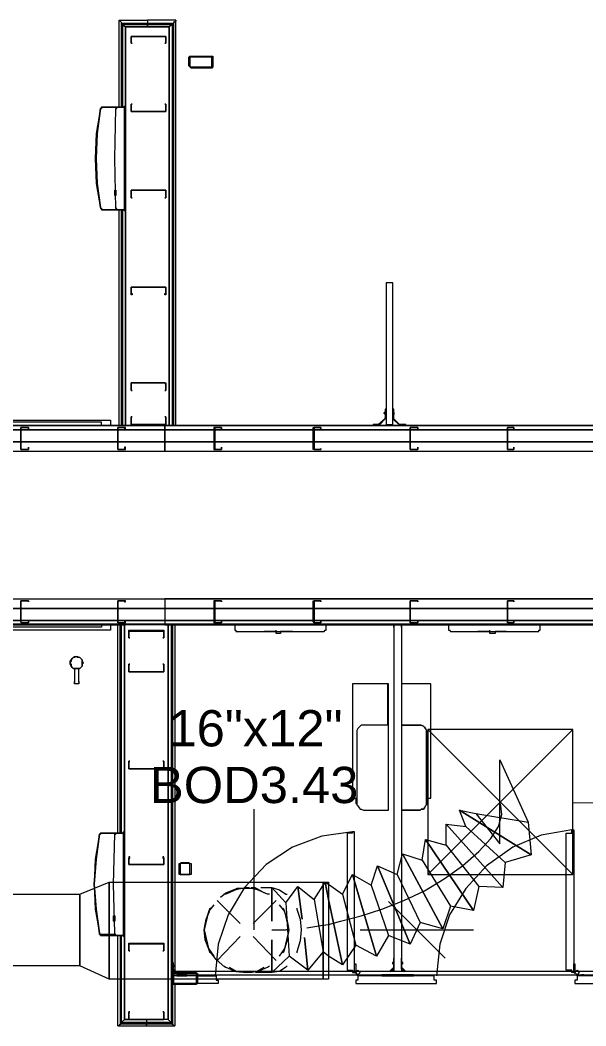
# Model space of a CAD drawing. Header units: metres. Extents: x 29 to 268, y -7 to 151.
# Drawn here: x 67.832 to 70.209, y 28.701 to 32.932 of the extents above; entities that cross this region are included whole.
import ezdxf

# ---------------------------------------------------------------- set-up
doc = ezdxf.new("R2010")
doc.units = ezdxf.units.M
doc.layers.add('HVAC - Ductos', color=5, linetype='Continuous', lineweight=50)
doc.layers.add('PDF2_Geometry', color=7, linetype='Continuous', true_color=0xaaaaaa)
doc.layers.add('PDF2_Solid Fills', color=7, linetype='Continuous', true_color=0xffffff)
doc.layers.add('PDF2_Text', color=7, linetype='Continuous')
doc.styles.add('PDF Helvetica', font='')
doc.styles.get('PDF Helvetica').set_extended_font_data('Helvetica')

msp = doc.modelspace()

# ---------------------------------------------------------------- hatches: boundary and pattern name
at = {"layer": 'PDF2_Solid Fills', "lineweight": 0, "transparency": 33554559}
h = msp.add_hatch(color=256, dxfattribs=at)
h.paths.add_polyline_path([(68.6372, 32.7758), (68.6372, 32.7804), (68.5501, 32.7804)])
h.paths.add_polyline_path([(68.6372, 32.7758), (68.6372, 32.7391), (68.6418, 32.7758)])
h.paths.add_polyline_path([(68.5501, 32.7345), (68.6362, 32.73), (68.6372, 32.73), (68.6372, 32.7345)])
h.paths.add_polyline_path([(68.5455, 32.7758), (68.541, 32.7758), (68.541, 32.7391)])

# ---------------------------------------------------------------- linework, layer by layer
at = {"layer": 'HVAC - Ductos', "lineweight": 0}
for points in [[(69.5447, 29.3383), (70.1543, 29.3383), (70.1543, 29.9479), (69.5447, 29.9479)], [(68.2064, 28.8983), (68.0826, 28.9533), (68.0826, 29.2558), (68.2064, 29.3062)], [(68.2064, 29.3062), (69.1047, 29.3062), (69.1047, 28.8983), (68.2064, 28.8983)], [(69.1276, 29.3062), (69.1276, 28.8983), (69.1047, 28.8983), (69.1047, 29.3062)], [(66.7672, 29.2558), (68.0826, 29.2558), (68.0826, 28.9533), (66.7672, 28.9533)]]:
    msp.add_lwpolyline(points, close=True, dxfattribs=at)
for points in [[(69.5447, 29.9479), (70.1543, 29.3383)], [(70.1543, 29.9479), (69.5447, 29.3383)], [(69.7464, 29.595), (69.8472, 29.4666), (69.8472, 29.8196), (69.9664, 29.5583), (69.9801, 29.4208), (69.6776, 29.6087), (69.7464, 29.595), (69.9664, 29.5583)], [(68.816, 29.1046), (68.816, 29.6133)], [(69.036, 29.1137), (69.0955, 29.1229), (69.1276, 29.1274), (69.178, 29.1412), (69.2651, 29.1641), (69.3522, 29.1916), (69.4438, 29.2283), (69.531, 29.2696), (69.6134, 29.32), (69.6914, 29.375), (69.7601, 29.4345), (69.8106, 29.4896), (69.8426, 29.54), (69.8564, 29.5904), (69.8518, 29.627), (69.8472, 29.6408)], [(70.1543, 29.6408), (70.5118, 29.6362)], [(69.7051, 29.54), (69.6776, 29.6087), (69.9801, 29.4208), (69.8701, 29.3887), (69.861, 29.2833), (69.6226, 29.5491), (69.7051, 29.54), (69.8701, 29.3887)], [(69.6226, 29.462), (69.6226, 29.5491), (69.861, 29.2833), (69.7601, 29.2879), (69.7372, 29.187), (69.5356, 29.485), (69.6226, 29.462), (69.7601, 29.2879)], [(69.5218, 29.3979), (69.5356, 29.485), (69.7372, 29.187), (69.641, 29.2054), (69.6088, 29.1092), (69.4392, 29.4254), (69.5218, 29.3979), (69.641, 29.2054)], [(69.4164, 29.3383), (69.4392, 29.4254), (69.6088, 29.1092), (69.5126, 29.1366), (69.4714, 29.045), (69.3338, 29.375), (69.4164, 29.3383), (69.5126, 29.1366)], [(69.3064, 29.2924), (69.3338, 29.375), (69.4714, 29.045), (69.3797, 29.0816), (69.3293, 28.9946), (69.2284, 29.3383), (69.3064, 29.2924), (69.3797, 29.0816)], [(69.1872, 29.2558), (69.2284, 29.3383), (69.3293, 28.9946), (69.2422, 29.0404), (69.1872, 28.9579), (69.1276, 29.2329), (69.1872, 28.9579), (69.1276, 28.9946)], [(68.6738, 29.242), (68.6968, 29.2604), (68.7426, 29.2787), (68.7518, 29.2787)], [(68.8801, 29.2558), (68.871, 29.2558), (68.8297, 29.2741), (68.7838, 29.2833), (68.738, 29.2741), (68.6968, 29.2558), (68.6876, 29.2558)], [(68.7701, 29.2787), (68.7838, 29.2833)], [(68.7884, 29.2833), (68.793, 29.2833)], [(68.8022, 29.2833), (68.8068, 29.2833), (68.8205, 29.2833)], [(68.8434, 29.2833), (68.8801, 29.2833), (68.8892, 29.2833), (68.8892, 29.1412), (68.8892, 29.2833), (68.9488, 29.2192), (68.9626, 28.9946)], [(68.8892, 29.2833), (68.9214, 29.2741), (68.9488, 29.2558), (68.9534, 29.2558)], [(68.9488, 29.2192), (68.9993, 29.2879), (69.0176, 29.1504), (68.9993, 29.2879), (69.068, 29.2329), (69.1047, 29.0129)], [(69.068, 29.2329), (69.1138, 29.3062), (69.1276, 29.2329), (69.1138, 29.3062), (69.1276, 29.297)], [(69.1276, 29.297), (69.1872, 29.2558), (69.2422, 29.0404)], [(68.6326, 29.1962), (68.628, 29.1916), (68.6142, 29.1504), (68.6051, 29.1046), (68.6142, 29.0587), (68.628, 29.0129), (68.6326, 29.0083)], [(68.9351, 29.0083), (68.9397, 29.0129), (68.9534, 29.0587), (68.9626, 29.1046), (68.9534, 29.1504), (68.9397, 29.1916), (68.9351, 29.1962)], [(68.9947, 29.1962), (68.9947, 29.1916), (69.0084, 29.1504), (69.013, 29.1046), (69.0084, 29.0587), (68.9947, 29.0129), (68.9947, 29.0083)], [(69.3797, 29.2237), (69.4988, 29.1046), (69.618, 28.9854)], [(68.6922, 28.9487), (68.6555, 28.9808), (68.628, 29.0174), (68.6097, 29.0633), (68.6051, 29.1046), (68.6142, 29.1504), (68.628, 29.1824)], [(68.8892, 29.1046), (68.9488, 29.1046), (68.9626, 29.1092)], [(69.1276, 28.9946), (69.1047, 29.0129), (69.0405, 28.935), (69.0268, 29.0724), (69.0405, 28.935), (68.9626, 28.9946), (68.8892, 28.9258), (68.8892, 29.0633), (68.8892, 28.9258), (68.8434, 28.9258), (68.8205, 28.9258)], [(69.2605, 29.1046), (69.4988, 29.1046), (69.7372, 29.1046)], [(68.6876, 28.9533), (68.6968, 28.9487), (68.738, 28.9304), (68.7838, 28.9258), (68.738, 28.9304)], [(68.7884, 28.9258), (68.7838, 28.9258), (68.8297, 28.9304), (68.871, 28.9487), (68.8801, 28.9533)], [(68.9534, 28.9533), (68.9488, 28.9487), (68.9214, 28.9304), (68.8892, 28.9258)], [(68.8068, 28.9258), (68.793, 28.9258)]]:
    msp.add_lwpolyline(points, dxfattribs=at)
at = {"layer": 'PDF2_Geometry', "lineweight": 0}
for points in [[(68.2476, 32.9317), (68.3668, 32.9317), (68.3668, 32.9271), (68.3668, 32.9225), (68.3668, 32.9179), (68.3668, 32.9133), (68.2614, 32.9133), (68.3668, 32.9133), (68.3668, 32.9041), (68.2751, 32.9041)], [(68.2476, 32.565), (68.2476, 32.9317), (68.2522, 32.9271), (68.2568, 32.9225), (68.2568, 32.9179), (68.2568, 32.565)], [(68.3668, 32.9179), (68.2568, 32.9179)], [(68.486, 31.2266), (68.486, 32.9317), (68.3668, 32.9317), (68.3668, 32.9271), (68.3668, 32.9225), (68.3668, 32.9179), (68.3668, 32.9133), (68.2614, 32.9133)], [(68.4722, 32.9133), (68.3668, 32.9133), (68.4722, 32.9133), (68.2614, 32.9133), (68.2614, 32.565), (68.2614, 32.9133), (68.2751, 32.9041), (68.2751, 32.565), (68.2751, 32.1342), (68.2751, 31.2266), (68.2751, 32.9041), (68.4584, 32.9041), (68.3668, 32.9041), (68.3668, 32.9133), (68.4722, 32.9133), (68.4722, 32.9041), (68.4722, 31.2266), (68.4722, 32.9179), (68.4722, 31.2266)], [(68.3668, 32.9179), (68.2614, 32.9179)], [(68.3668, 32.9179), (68.2614, 32.9179)], [(68.3668, 32.9179), (68.4768, 32.9179)], [(68.3668, 32.9179), (68.4768, 32.9179)], [(68.3668, 32.9179), (68.4768, 32.9179)], [(73.9402, 31.1166), (68.4401, 31.1166), (68.4401, 31.1579), (68.6464, 31.1579), (69.0634, 31.1579), (68.6464, 31.1579), (68.4401, 31.1579), (68.4401, 31.2083), (68.6464, 31.2083), (68.4401, 31.2083), (68.4401, 31.2266), (72.226, 31.2266), (68.4584, 31.2266), (68.4722, 31.2266), (68.4722, 32.9133), (68.4584, 32.9041), (68.4584, 31.2266), (68.4584, 32.9041)], [(68.486, 32.9317), (68.486, 32.9271), (68.4814, 32.9271), (68.4814, 32.9225), (68.4768, 32.9225), (68.4768, 32.9179), (68.4768, 31.2266), (68.4768, 32.9179), (68.4768, 31.2266)], [(68.298, 32.8629), (68.298, 32.8629)], [(68.298, 32.8629), (68.298, 32.8629)], [(68.3026, 32.8354), (68.3026, 32.8354)], [(68.4401, 32.8354), (68.4401, 32.8354)], [(68.6372, 32.7758), (68.6372, 32.7758)], [(68.3026, 32.5787), (68.3026, 32.5787)], [(68.4401, 32.5787), (68.4401, 32.5787)], [(68.2751, 32.5696), (68.2705, 32.5696)], [(68.298, 32.5467), (68.298, 32.5467)], [(68.298, 32.5467), (68.298, 32.5467)], [(73.9539, 31.1166), (68.4401, 31.1166), (65.438, 31.1166), (65.438, 31.1258), (65.438, 31.2175), (65.438, 31.2266), (65.4563, 31.2266), (65.4563, 32.3817), (65.438, 32.3817), (65.438, 31.2266)], [(68.2338, 32.2167), (68.2292, 32.2167)], [(68.2292, 32.1937), (68.2338, 32.1937)], [(68.3026, 32.1845), (68.3026, 32.1845)], [(68.4401, 32.1845), (68.4401, 32.1845)], [(68.2614, 31.2266), (68.2614, 32.1342), (68.2614, 31.2266), (68.2614, 32.1342), (68.2614, 31.2266), (68.2614, 32.1342), (68.2614, 31.2266), (68.2751, 31.2266), (65.5663, 31.2266)], [(68.2522, 31.2266), (68.2476, 31.2266), (68.2476, 32.1342)], [(68.2568, 32.1342), (68.2568, 31.2266)], [(68.2705, 32.1342), (68.2705, 32.1296), (68.2705, 32.1342)], [(68.2705, 32.1296), (68.2751, 32.1296)], [(68.298, 31.8087), (68.298, 31.8087)], [(68.298, 31.8087), (68.298, 31.8087)], [(68.3026, 31.3733), (68.3026, 31.3733)], [(68.4401, 31.3733), (68.4401, 31.3733)], [(68.3026, 31.2633), (68.3026, 31.2633)], [(68.4401, 31.2633), (68.4401, 31.2633)], [(69.3705, 31.2954), (69.366, 31.2954), (69.366, 31.2587), (69.366, 31.2541), (69.3384, 31.2312), (69.3155, 31.2312), (69.3155, 31.2266)], [(69.3614, 31.2816), (69.3614, 31.2771), (69.3614, 31.2816)], [(69.3614, 31.2816), (69.3614, 31.2771), (69.3614, 31.2816)], [(69.453, 31.2266), (69.453, 31.2312), (69.4301, 31.2312), (69.4256, 31.2312), (69.4026, 31.2541), (69.4026, 31.2587), (69.4026, 31.2954), (69.398, 31.2954)], [(69.4026, 31.2816), (69.4026, 31.2816)], [(69.4026, 31.2771), (69.4026, 31.2816), (69.4026, 31.2771)], [(69.4026, 31.2816), (69.4026, 31.2816)], [(69.4026, 31.2771), (69.4026, 31.2816), (69.4026, 31.2771)], [(65.548, 31.2266), (68.4401, 31.2266), (68.4401, 31.2083), (68.4401, 31.1579), (68.243, 31.1579), (67.8351, 31.1579), (67.4318, 31.1579)], [(65.5663, 31.2266), (68.1743, 31.2266), (68.1743, 31.2404), (65.5663, 31.2404)], [(67.3722, 31.2495), (68.1605, 31.2495)], [(68.298, 31.2312), (68.298, 31.2312)], [(68.298, 31.2312), (68.298, 31.2312)], [(68.4401, 31.2266), (68.4401, 31.2266)], [(68.486, 31.2266), (68.486, 31.2266)], [(69.453, 31.2266), (69.3155, 31.2266), (69.453, 31.2266)], [(69.3155, 31.2266), (69.3155, 31.2266)], [(69.3384, 31.2312), (69.3338, 31.2312), (69.3384, 31.2312)], [(69.3384, 31.2312), (69.3338, 31.2312), (69.3384, 31.2312)], [(69.398, 31.2587), (69.398, 31.2541), (69.4256, 31.2312), (69.4256, 31.2266), (69.4301, 31.2266), (69.3384, 31.2266), (69.343, 31.2312), (69.366, 31.2541), (69.366, 31.2587), (69.3705, 31.2587)], [(69.4347, 31.2312), (69.4301, 31.2312), (69.4347, 31.2312)], [(69.4347, 31.2312), (69.4301, 31.2312), (69.4347, 31.2312)], [(69.453, 31.2266), (69.453, 31.2266)], [(69.068, 31.2175), (69.068, 31.2175)], [(69.0955, 31.2083), (69.0955, 31.2083)], [(67.4318, 31.1579), (67.8351, 31.1579), (68.243, 31.1579), (68.4401, 31.1579), (68.4401, 31.1166), (65.438, 31.1166)], [(69.068, 31.1258), (69.068, 31.1258)], [(69.0955, 31.1304), (69.0955, 31.1304)], [(65.438, 30.4979), (68.4401, 30.4979), (68.4401, 30.4566), (68.243, 30.4566), (67.8351, 30.4566), (67.4318, 30.4566)], [(65.438, 30.4979), (68.4401, 30.4979), (73.9402, 30.4979)], [(73.9539, 30.4979), (68.4401, 30.4979), (68.4401, 30.4566), (68.6464, 30.4566), (68.4401, 30.4566), (68.4401, 30.4062), (68.6464, 30.4062), (68.4401, 30.4062), (68.4401, 30.3925), (73.9402, 30.3925)], [(69.068, 30.4888), (69.068, 30.4888)], [(69.068, 30.4888), (69.068, 30.4888)], [(69.0955, 30.4842), (69.0955, 30.4842)], [(69.0955, 30.4842), (69.0955, 30.4842)], [(67.4318, 30.4566), (67.8351, 30.4566), (68.243, 30.4566), (68.4401, 30.4566), (68.4401, 30.4062), (68.243, 30.4062), (67.8351, 30.4062), (67.4318, 30.4062)], [(65.4654, 28.7379), (65.5572, 28.7379), (65.5572, 28.7562), (65.438, 28.7562), (65.5388, 28.7562), (65.5388, 28.8479), (65.4472, 28.8479), (65.4472, 30.397), (65.4472, 30.4062), (65.5388, 30.4062), (65.5388, 30.3925), (68.4401, 30.3925), (73.9402, 30.3925)], [(65.5572, 30.3879), (68.2705, 30.3879), (68.2568, 30.3879), (68.2568, 29.5124), (68.2568, 30.3879), (68.2568, 29.5124), (68.2568, 30.3879), (68.2568, 29.5124), (68.2568, 30.3879)], [(67.4318, 30.4062), (67.8351, 30.4062), (68.243, 30.4062), (68.4401, 30.4062), (68.4401, 30.3925), (68.4401, 30.3879), (68.4538, 30.3879), (68.4538, 28.7287), (68.2705, 28.7287)], [(68.243, 28.7012), (68.3622, 28.7012), (68.3622, 28.7058), (68.3622, 28.7104), (68.3622, 28.715), (68.2568, 28.715), (68.2568, 29.0816), (68.2568, 28.715), (68.2568, 29.0816), (68.2568, 28.715), (68.2705, 28.7287), (68.2705, 29.0816), (68.2705, 29.5124), (68.2705, 30.3879), (68.2705, 28.7287), (68.3622, 28.7287), (68.3622, 28.715), (68.4676, 28.715), (68.3622, 28.715), (68.3622, 28.7104), (68.3622, 28.7058), (68.3622, 28.7012), (68.4814, 28.7012)], [(68.243, 29.5124), (68.243, 30.3879), (68.2476, 30.3879)], [(68.2522, 29.5124), (68.2522, 30.3879)], [(68.4676, 28.7287), (68.4676, 30.3879)], [(68.4768, 30.3879), (68.4814, 30.3879), (68.4814, 28.9304), (68.4768, 28.9396), (68.4768, 28.967), (68.4722, 28.967)], [(68.4722, 28.825), (68.4722, 30.3879), (68.4722, 28.7104), (68.4722, 28.8845), (68.4722, 28.9212), (68.4768, 28.9212), (68.4768, 28.9258), (68.4814, 28.9258), (68.5684, 28.9258), (68.573, 28.9258), (68.573, 28.9212), (68.5776, 28.9212), (68.5776, 28.8845), (68.573, 28.8799), (68.573, 28.8754), (68.5684, 28.8754), (68.4814, 28.8754), (68.4768, 28.8754), (68.4768, 28.8799), (68.4722, 28.8845), (68.4722, 28.9212), (68.4722, 28.967), (68.4722, 28.8845), (68.4722, 28.8799)], [(68.5318, 28.8799), (68.4722, 28.8799), (68.4722, 28.8845), (68.4722, 28.967), (68.4722, 30.3879)], [(68.7334, 30.3879), (68.7334, 30.3741), (68.7334, 30.3696), (68.7334, 30.365), (68.738, 30.365), (68.738, 30.3604), (68.7426, 30.3604), (69.1092, 30.3604), (69.1138, 30.365), (69.1184, 30.365), (69.1184, 30.3696), (69.1184, 30.3741), (69.1184, 30.3879)], [(69.0955, 30.4062), (69.0955, 30.4062)], [(69.0955, 30.4062), (69.0955, 30.4062)], [(69.4026, 30.3879), (69.4026, 30.3787), (69.4026, 30.3879)], [(69.4026, 30.3787), (69.4026, 30.3879), (69.4026, 28.9304)], [(69.4347, 30.3879), (69.4347, 30.3787), (69.4347, 30.3879)], [(69.4347, 30.3787), (69.4347, 30.3879), (69.4347, 28.9304)], [(69.6318, 30.3879), (69.6318, 30.3741), (69.6318, 30.3696), (69.6318, 30.365), (69.6364, 30.365), (69.641, 30.3604), (70.0076, 30.3604), (70.0122, 30.3604), (70.0122, 30.365), (70.0168, 30.365), (70.0168, 30.3696), (70.0168, 30.3741), (70.0168, 30.3879)], [(68.1605, 30.365), (67.3722, 30.365)], [(68.2888, 30.3604), (68.2888, 30.3604)], [(68.2934, 30.3329), (68.2934, 30.3329)], [(68.431, 30.3329), (68.431, 30.3329)], [(68.4355, 30.3604), (68.4355, 30.3604)], [(68.7426, 30.3604), (68.8572, 30.3604)], [(68.9076, 30.3604), (68.8572, 30.3604), (68.9076, 30.3604)], [(68.8572, 30.3604), (68.8572, 30.3604)], [(68.926, 30.3604), (68.926, 30.3512), (68.9076, 30.3512), (68.9076, 30.365)], [(68.9764, 30.3604), (69.1092, 30.3604)], [(69.641, 30.3604), (69.7556, 30.3604)], [(69.806, 30.3604), (69.7556, 30.3604), (69.806, 30.3604)], [(69.7556, 30.3604), (69.7556, 30.3604)], [(69.8288, 30.3604), (69.8288, 30.3512), (69.806, 30.3512), (69.806, 30.365)], [(69.8747, 30.3604), (70.0076, 30.3604)], [(68.078, 30.1495), (68.078, 30.145), (68.078, 30.2046), (68.0734, 30.2046), (68.0688, 30.2046), (68.0642, 30.2046), (68.0596, 30.2046), (68.0551, 30.2046), (68.0505, 30.2092), (68.0459, 30.2138), (68.0414, 30.2229), (68.0414, 30.2275), (68.0414, 30.2366), (68.0459, 30.2412), (68.0505, 30.2458), (68.0551, 30.2504), (68.0596, 30.2549), (68.0688, 30.2549), (68.0734, 30.2549), (68.0826, 30.2504), (68.0872, 30.2458), (68.0918, 30.2412), (68.0918, 30.2366), (68.0964, 30.2275), (68.0918, 30.2229), (68.0918, 30.2138), (68.0872, 30.2092), (68.0826, 30.2046), (68.078, 30.2046)], [(68.0734, 30.2046), (68.0688, 30.2046), (68.0642, 30.2046), (68.0596, 30.2046), (68.0596, 30.145), (68.0596, 30.1495)], [(68.078, 30.145), (68.078, 30.1404), (68.0734, 30.1404), (68.0688, 30.1404), (68.0642, 30.1404), (68.0596, 30.1404), (68.0596, 30.145)], [(69.3797, 29.9662), (69.3797, 30.1404), (69.3751, 30.1404), (69.366, 30.1404), (69.3522, 30.1404), (69.3338, 30.1404), (69.311, 30.1404), (69.288, 30.1404), (69.2376, 30.1404), (69.233, 30.1404), (69.2284, 30.1404), (69.2284, 29.6592), (69.233, 29.6592), (69.2376, 29.6592), (69.2468, 29.6592)], [(69.3751, 30.1404), (69.3751, 29.9662)], [(69.5401, 29.6592), (69.5447, 29.6592), (69.5493, 29.6592), (69.5538, 29.6592), (69.5584, 29.6592), (69.5584, 30.1404), (69.5538, 30.1404), (69.5493, 30.1404), (69.5447, 30.1404), (69.4988, 30.1404), (69.476, 30.1404), (69.453, 30.1404), (69.4347, 30.1404)], [(69.4347, 29.6087), (69.5126, 29.6087), (69.5172, 29.6133), (69.5264, 29.6133), (69.531, 29.6179), (69.5356, 29.627), (69.5401, 29.6316), (69.5401, 29.6408), (69.5401, 29.9342), (69.5401, 29.9433), (69.5356, 29.9525), (69.531, 29.957), (69.5264, 29.9616), (69.5172, 29.9662), (69.5126, 29.9662), (69.4347, 29.9662)], [(69.2422, 29.6592), (69.2422, 29.6362), (69.2468, 29.6362)], [(69.5401, 29.6362), (69.5447, 29.6362), (69.5447, 29.6592)], [(68.2705, 29.517), (68.266, 29.517)], [(69.2284, 29.517), (69.2284, 29.5124), (69.2055, 29.5124), (69.2055, 28.935), (69.2284, 28.935), (69.2284, 28.9258), (69.2376, 28.9258), (69.2376, 29.517), (69.2284, 29.517), (69.1001, 29.4987), (68.9764, 29.4529), (68.8664, 29.3796), (68.7747, 29.2833), (68.706, 29.1687), (68.6647, 29.045), (68.651, 28.912)], [(70.1497, 29.5262), (70.1588, 29.5262), (70.1588, 28.9258), (70.1497, 28.9258), (70.1497, 28.935), (70.1268, 28.935), (70.1268, 29.5124), (70.1497, 29.5124), (70.1497, 29.5262), (70.0214, 29.5033), (69.9022, 29.4529), (69.7922, 29.375), (69.7051, 29.2787), (69.6364, 29.1687), (69.5951, 29.045), (69.5814, 28.912)], [(68.2292, 29.1641), (68.2246, 29.1641)], [(68.2246, 29.1412), (68.2292, 29.1412)], [(68.2522, 29.0816), (68.2522, 28.7104), (68.2522, 28.7058), (68.2476, 28.7058), (68.2476, 28.7012), (68.243, 28.7012), (68.243, 29.0816)], [(68.266, 29.0816), (68.266, 29.077), (68.266, 29.0816)], [(68.266, 29.077), (68.2705, 29.077)], [(68.2888, 29.045), (68.2888, 29.045)], [(68.4355, 29.045), (68.4355, 29.045)], [(68.2934, 29.0174), (68.2934, 29.0174)], [(68.431, 29.0174), (68.431, 29.0174)], [(69.398, 28.9442), (69.4026, 28.9442), (69.4026, 28.9808), (69.4026, 28.9442), (69.4026, 28.9396), (69.3888, 28.9304), (69.4026, 28.9396), (69.4026, 28.9442), (69.4026, 28.9854), (69.4026, 28.9442), (69.398, 28.9442), (69.3843, 28.9304)], [(69.453, 28.9304), (69.4392, 28.9442), (69.4347, 28.9442), (69.4347, 28.9854), (69.4347, 28.9442), (69.4347, 28.9396), (69.4484, 28.9304), (69.4347, 28.9396), (69.4347, 28.9442)], [(69.4392, 28.9442), (69.4347, 28.9442), (69.4347, 28.9808)], [(68.4814, 28.9304), (68.4768, 28.9396), (68.4768, 28.967), (68.4722, 28.967), (68.4722, 28.9396), (68.4768, 28.9304), (68.4722, 28.9396)], [(68.4722, 28.9396), (68.4722, 28.9396)], [(68.4768, 28.9487), (68.4768, 28.9533), (68.4768, 28.9487)], [(68.4768, 28.9487), (68.4768, 28.9533), (68.4768, 28.9487)], [(68.4768, 28.9487), (68.4768, 28.9487)], [(68.4768, 28.9487), (68.4768, 28.9487)], [(69.2422, 28.9212), (69.2376, 28.9258), (69.2376, 28.935), (69.2376, 28.9624), (69.2422, 28.9624), (69.2422, 28.935), (69.2422, 28.9304), (69.2422, 28.9258)], [(69.2422, 28.9533), (69.2422, 28.9487), (69.2422, 28.9442)], [(69.2422, 28.9442), (69.2422, 28.9442)], [(69.398, 28.967), (69.398, 28.9624), (69.398, 28.967)], [(69.398, 28.967), (69.398, 28.9624), (69.398, 28.967)], [(69.4392, 28.9624), (69.4392, 28.967), (69.4392, 28.9624)], [(69.4392, 28.9624), (69.4392, 28.967), (69.4392, 28.9624)], [(70.1634, 28.9212), (70.1588, 28.9258), (70.1588, 28.935), (70.1588, 28.9624), (70.1634, 28.9624), (70.1634, 28.935), (70.1634, 28.9304), (70.1634, 28.9258)], [(70.1634, 28.9533), (70.1634, 28.9487), (70.1634, 28.9442)], [(70.1634, 28.9442), (70.1634, 28.9442)], [(68.4814, 28.8799), (68.5684, 28.8799), (68.573, 28.8799), (68.573, 28.8845), (68.573, 28.9212), (68.5684, 28.9212), (68.4814, 28.9212), (68.4768, 28.9212), (68.4768, 28.8845), (68.4768, 28.8799), (68.4814, 28.8799), (68.4814, 28.7012), (68.4768, 28.7012), (68.4768, 28.7058), (68.4722, 28.7058), (68.4722, 28.7104), (68.3622, 28.7104), (68.2522, 28.7104)], [(68.5776, 28.912), (68.6555, 28.912), (68.6555, 28.8937), (68.6647, 28.8937), (68.6647, 28.8799), (68.4722, 28.8799), (68.4722, 28.912), (68.4676, 28.912)], [(72.1802, 28.9166), (72.2764, 28.9166), (72.281, 28.9166), (72.281, 28.9304), (68.4722, 28.9304), (68.4722, 28.9166)], [(68.4768, 28.9166), (68.573, 28.9166)], [(68.573, 28.912), (68.4768, 28.912)], [(68.4814, 28.912), (68.4814, 28.9166)], [(68.5776, 28.9166), (70.3193, 28.9166)], [(69.2605, 28.912), (69.2514, 28.912), (69.2468, 28.9166)], [(69.2514, 28.9166), (69.256, 28.9166), (69.2605, 28.9166), (69.288, 28.9166), (69.288, 28.912)], [(69.2697, 28.9166), (69.2743, 28.9166), (69.2788, 28.9166)], [(69.4622, 28.9166), (69.4851, 28.9166), (69.4851, 28.912), (69.3522, 28.912), (69.3522, 28.9166), (69.3751, 28.9166), (69.3797, 28.9166)], [(69.4622, 28.9166), (69.4622, 28.9166)], [(69.4622, 28.9166), (69.4622, 28.9166)], [(70.3193, 28.912), (70.1726, 28.912), (70.1726, 28.8937), (70.1634, 28.8937), (70.1634, 28.8799), (70.5118, 28.8799), (70.5118, 28.8937), (70.5026, 28.8937), (70.5026, 28.912), (70.4201, 28.912)], [(70.1726, 28.9166), (70.1772, 28.9166), (70.1818, 28.9166), (70.2047, 28.9166), (70.2047, 28.912), (70.1818, 28.912), (70.1726, 28.912), (70.168, 28.9166)], [(70.1726, 28.912), (70.1726, 28.912)], [(70.1726, 28.912), (70.1726, 28.912)], [(70.191, 28.9166), (70.191, 28.9166)], [(70.2001, 28.9166), (70.1956, 28.9166), (70.191, 28.9166)], [(68.4538, 28.7287), (68.3622, 28.7287), (68.3622, 28.715), (68.2568, 28.715), (68.4722, 28.715), (68.4722, 28.7287)], [(68.2888, 28.7287), (68.2888, 28.7287)], [(68.2888, 28.7287), (68.2888, 28.7287)], [(68.2934, 28.7608), (68.2934, 28.7608)], [(68.431, 28.7608), (68.431, 28.7608)], [(68.4355, 28.7287), (68.4355, 28.7287)], [(68.4355, 28.7287), (68.4355, 28.7287)], [(68.3622, 28.715), (68.2568, 28.715)], [(68.3622, 28.715), (68.4676, 28.715)], [(68.3622, 28.715), (68.4676, 28.715)], [(68.3622, 28.715), (68.4676, 28.715)]]:
    msp.add_lwpolyline(points, dxfattribs=at)
for points in [[(68.2614, 32.565), (68.2614, 32.9179)], [(68.2614, 32.565), (68.2614, 32.9179)], [(68.2614, 32.9179), (68.3668, 32.9179)], [(68.4722, 32.9179), (68.3668, 32.9179)], [(68.298, 32.8629), (68.4401, 32.8629), (68.4447, 32.8629), (68.4447, 32.8354), (68.4401, 32.8354), (68.4447, 32.8354), (68.4447, 32.8629), (68.4401, 32.8629), (68.298, 32.8629), (68.298, 32.8354)], [(68.3026, 32.8354), (68.298, 32.8354)], [(68.541, 32.7758), (68.5455, 32.7804), (68.5501, 32.7804), (68.6372, 32.7804), (68.6418, 32.7804), (68.6418, 32.7758), (68.6418, 32.7391), (68.6418, 32.7345), (68.6372, 32.7299), (68.5501, 32.7299), (68.5455, 32.7345), (68.541, 32.7391)], [(68.5501, 32.7345), (68.6372, 32.7345), (68.6372, 32.7391), (68.6372, 32.7758), (68.5501, 32.7758), (68.5455, 32.7758), (68.5455, 32.7391), (68.5455, 32.7345)], [(68.4447, 32.5467), (68.4401, 32.5467), (68.298, 32.5467), (68.298, 32.5787), (68.3026, 32.5787), (68.298, 32.5787), (68.298, 32.5467), (68.4401, 32.5467), (68.4447, 32.5467), (68.4447, 32.5787)], [(68.4401, 32.5787), (68.4447, 32.5787)], [(68.2705, 32.565), (68.1788, 32.565), (68.1743, 32.565), (68.1697, 32.5604), (68.1514, 32.4549), (68.1468, 32.3495), (68.1514, 32.2442), (68.1697, 32.1388), (68.1743, 32.1388), (68.1743, 32.1342), (68.1788, 32.1342), (68.2705, 32.1342), (68.2705, 32.565), (68.2705, 32.5696)], [(68.243, 32.565), (68.1788, 32.565), (68.1743, 32.565), (68.1743, 32.5604), (68.1697, 32.5604), (68.1559, 32.4549), (68.1514, 32.3495), (68.1559, 32.2442), (68.1697, 32.1433), (68.1743, 32.1388), (68.1788, 32.1342), (68.243, 32.1342), (68.1788, 32.1342), (68.1743, 32.1388), (68.1697, 32.1433), (68.1559, 32.2442), (68.1514, 32.3495), (68.1559, 32.4549), (68.1697, 32.5604), (68.1743, 32.5604), (68.1743, 32.565), (68.1788, 32.565)], [(68.243, 32.565), (68.2705, 32.565), (68.2705, 32.1342), (68.243, 32.1342), (68.2384, 32.1342), (68.2384, 32.1388), (68.2338, 32.1388), (68.2292, 32.3495), (68.2338, 32.5604), (68.2384, 32.5604), (68.2384, 32.565)], [(65.5663, 32.4871), (65.5663, 31.2266), (65.5801, 31.2266), (65.5663, 31.2266), (68.4401, 31.2266), (68.2751, 31.2266), (65.5663, 31.2266), (65.5663, 32.3817), (65.5663, 32.4871), (65.5801, 32.5008), (65.4288, 32.5008), (65.5801, 32.5008)], [(68.2292, 32.2167), (68.2292, 32.2121), (68.2292, 32.2075), (68.2292, 32.2029), (68.2292, 32.1983), (68.2292, 32.1937), (68.2292, 32.1983), (68.2292, 32.2029), (68.2292, 32.2075), (68.2292, 32.2121)], [(68.2338, 32.2167), (68.2338, 32.2121), (68.2338, 32.2075), (68.2338, 32.2029), (68.2338, 32.1983), (68.2338, 32.1937), (68.2338, 32.1983), (68.2338, 32.2029), (68.2338, 32.2075), (68.2338, 32.2121)], [(68.298, 32.2121), (68.298, 32.2167), (68.4401, 32.2167), (68.4447, 32.2167), (68.4447, 32.2121), (68.4447, 32.1845), (68.4401, 32.1845), (68.4447, 32.1845), (68.4447, 32.2121), (68.4447, 32.2167), (68.4401, 32.2167), (68.298, 32.2167), (68.298, 32.2121), (68.298, 32.1845)], [(68.3026, 32.1845), (68.298, 32.1845)], [(69.3705, 31.2312), (69.398, 31.2312), (69.398, 31.8271), (69.3705, 31.8271)], [(68.298, 31.8087), (68.4401, 31.8087), (68.4447, 31.8087), (68.4447, 31.7766), (68.4401, 31.7766), (68.4401, 31.7812), (68.4447, 31.7812), (68.4447, 31.8087), (68.4401, 31.8087), (68.298, 31.8087), (68.298, 31.7812), (68.3026, 31.7812), (68.3026, 31.7766), (68.298, 31.7766)], [(68.298, 31.4008), (68.298, 31.4054), (68.4401, 31.4054), (68.4447, 31.4054), (68.4447, 31.4008), (68.4447, 31.3733), (68.4401, 31.3733), (68.4447, 31.3733), (68.4447, 31.4008), (68.4401, 31.4054), (68.298, 31.4054), (68.298, 31.4008), (68.298, 31.3733)], [(68.3026, 31.3733), (68.298, 31.3733)], [(68.4447, 31.2312), (68.4401, 31.2312), (68.298, 31.2312), (68.298, 31.2633), (68.3026, 31.2633), (68.298, 31.2633), (68.298, 31.2312), (68.4401, 31.2312), (68.4447, 31.2312), (68.4447, 31.2633)], [(68.4401, 31.2633), (68.4447, 31.2633)], [(69.3384, 31.2266), (69.343, 31.2312), (69.366, 31.2541), (69.366, 31.2587), (69.3705, 31.2587), (69.3705, 31.2954), (69.366, 31.2954), (69.366, 31.2587), (69.366, 31.2541), (69.3384, 31.2312), (69.3155, 31.2312), (69.3155, 31.2266)], [(69.366, 31.2816), (69.3614, 31.2816)], [(69.3614, 31.2771), (69.366, 31.2725)], [(69.366, 31.2725), (69.366, 31.2771), (69.366, 31.2816), (69.366, 31.2771)], [(69.366, 31.2725), (69.366, 31.2771), (69.366, 31.2816), (69.366, 31.2771)], [(69.4301, 31.2312), (69.4256, 31.2312), (69.4026, 31.2541), (69.4026, 31.2587), (69.4026, 31.2954), (69.398, 31.2954), (69.398, 31.2587), (69.398, 31.2541), (69.4256, 31.2312), (69.4256, 31.2266), (69.4301, 31.2266), (69.453, 31.2266), (69.453, 31.2312)], [(69.4026, 31.2725), (69.4026, 31.2771)], [(68.211, 31.2495), (68.211, 31.2266), (65.6122, 31.2266), (65.6122, 31.2495)], [(68.4401, 31.2266), (72.226, 31.2266), (68.4584, 31.2266)], [(69.3338, 31.2312), (69.3293, 31.2312)], [(69.3293, 31.2312), (69.3338, 31.2312), (69.3384, 31.2312), (69.3338, 31.2312)], [(69.3293, 31.2312), (69.3338, 31.2312), (69.3384, 31.2312), (69.3338, 31.2312)], [(69.4301, 31.2312), (69.4256, 31.2312)], [(69.4256, 31.2312), (69.4301, 31.2312), (69.4347, 31.2312), (69.4392, 31.2312), (69.4347, 31.2312), (69.4301, 31.2312)], [(69.4256, 31.2312), (69.4301, 31.2312), (69.4347, 31.2312), (69.4392, 31.2312), (69.4347, 31.2312), (69.4301, 31.2312)], [(69.4392, 31.2312), (69.4347, 31.2312)], [(66.6205, 31.2083), (67.0238, 31.2083), (67.4318, 31.2083), (67.8351, 31.2083), (68.243, 31.2083), (68.4401, 31.2083), (68.243, 31.2083), (67.8351, 31.2083), (67.4318, 31.2083), (67.0238, 31.2083)], [(67.8672, 31.2175), (67.8396, 31.2175), (67.8351, 31.2175), (67.8351, 31.1258), (67.8396, 31.1258), (67.8672, 31.1258), (67.8672, 31.135), (67.8672, 31.1258), (67.8396, 31.1258), (67.8351, 31.1258), (67.8351, 31.2175), (67.8396, 31.2175), (67.8672, 31.2175), (67.8672, 31.2129)], [(68.2751, 31.2175), (68.243, 31.2175), (68.243, 31.1258), (68.2751, 31.1258), (68.2751, 31.135), (68.2705, 31.135), (68.2705, 31.1258), (68.243, 31.1258), (68.243, 31.2175), (68.2705, 31.2175), (68.2705, 31.2129), (68.2751, 31.2129)], [(68.6784, 31.2175), (68.651, 31.2175), (68.6464, 31.2175), (68.6464, 31.1258), (68.651, 31.1258), (68.6784, 31.1258), (68.6784, 31.135), (68.6784, 31.1258), (68.651, 31.1258), (68.651, 31.2175), (68.6784, 31.2175), (68.6784, 31.2129)], [(69.0634, 31.2083), (68.651, 31.2083)], [(69.068, 31.1258), (69.0634, 31.1258), (69.0634, 31.2175), (69.068, 31.2175), (69.0955, 31.2175), (69.0955, 31.2083), (69.0955, 31.2175), (69.068, 31.2175), (69.068, 31.1258), (69.0955, 31.1258)], [(71.0939, 31.2083), (70.6905, 31.2083), (70.2826, 31.2083), (69.8793, 31.2083), (69.4714, 31.2083), (69.068, 31.2083), (69.4714, 31.2083), (69.8793, 31.2083), (70.2826, 31.2083), (70.6905, 31.2083)], [(69.5034, 31.2175), (69.4714, 31.2175), (69.4714, 31.1258), (69.5034, 31.1258), (69.5034, 31.135), (69.5034, 31.1258), (69.4714, 31.1258), (69.4714, 31.2175), (69.5034, 31.2175), (69.5034, 31.2129)], [(69.9068, 31.2175), (69.8793, 31.2175), (69.8793, 31.1258), (69.9068, 31.1258), (69.9068, 31.135), (69.9068, 31.1258), (69.8793, 31.1258), (69.8793, 31.2175), (69.9068, 31.2175), (69.9068, 31.2129)], [(69.068, 31.1579), (69.4714, 31.1579), (69.8793, 31.1579), (70.2826, 31.1579), (70.6905, 31.1579), (71.0939, 31.1579), (71.5018, 31.1579), (71.9052, 31.1579), (71.5018, 31.1579), (71.0939, 31.1579), (70.6905, 31.1579), (70.2826, 31.1579), (69.8793, 31.1579), (69.4714, 31.1579)], [(69.0955, 31.1304), (69.0955, 31.1258)], [(67.8672, 30.4888), (67.8396, 30.4888), (67.8351, 30.4888), (67.8351, 30.4016), (67.8351, 30.397), (67.8396, 30.397), (67.8672, 30.397), (67.8672, 30.4062), (67.8672, 30.397), (67.8396, 30.397), (67.8351, 30.4016), (67.8351, 30.4888), (67.8396, 30.4888), (67.8672, 30.4888), (67.8672, 30.4842)], [(67.8672, 30.4888), (67.8396, 30.4888), (67.8351, 30.4888), (67.8351, 30.4016), (67.8351, 30.397), (67.8396, 30.397), (67.8672, 30.397), (67.8672, 30.4062), (67.8672, 30.397), (67.8396, 30.397), (67.8351, 30.4016), (67.8351, 30.4888), (67.8396, 30.4888), (67.8672, 30.4888), (67.8672, 30.4842)], [(68.2751, 30.4888), (68.243, 30.4888), (68.243, 30.4016), (68.243, 30.397), (68.2751, 30.397), (68.2751, 30.4062), (68.2705, 30.4062), (68.2705, 30.397), (68.243, 30.397), (68.243, 30.4016), (68.243, 30.4888), (68.2705, 30.4888), (68.2705, 30.4842), (68.2751, 30.4842)], [(68.2751, 30.4888), (68.243, 30.4888), (68.243, 30.4016), (68.243, 30.397), (68.2751, 30.397), (68.2751, 30.4062), (68.2705, 30.4062), (68.2705, 30.397), (68.243, 30.397), (68.243, 30.4016), (68.243, 30.4888), (68.2705, 30.4888), (68.2705, 30.4842), (68.2751, 30.4842)], [(68.6784, 30.4888), (68.651, 30.4888), (68.6464, 30.4888), (68.6464, 30.4016), (68.6464, 30.397), (68.651, 30.397), (68.6784, 30.397), (68.6784, 30.4062), (68.6784, 30.397), (68.651, 30.397), (68.651, 30.4016), (68.651, 30.4888), (68.6784, 30.4888), (68.6784, 30.4842)], [(68.6784, 30.4888), (68.651, 30.4888), (68.6464, 30.4888), (68.6464, 30.4016), (68.6464, 30.397), (68.651, 30.397), (68.6784, 30.397), (68.6784, 30.4062), (68.6784, 30.397), (68.651, 30.397), (68.651, 30.4016), (68.651, 30.4888), (68.6784, 30.4888), (68.6784, 30.4842)], [(69.068, 30.397), (69.0634, 30.4016), (69.0634, 30.4888), (69.068, 30.4888), (69.0955, 30.4888), (69.0955, 30.4842), (69.0955, 30.4888), (69.068, 30.4888), (69.068, 30.4016), (69.068, 30.397), (69.0955, 30.397)], [(69.068, 30.397), (69.0634, 30.4016), (69.0634, 30.4888), (69.068, 30.4888), (69.0955, 30.4888), (69.0955, 30.4842), (69.0955, 30.4888), (69.068, 30.4888), (69.068, 30.4016), (69.068, 30.397), (69.0955, 30.397)], [(69.5034, 30.4888), (69.4714, 30.4888), (69.4714, 30.4016), (69.4714, 30.397), (69.5034, 30.397), (69.5034, 30.4062), (69.5034, 30.397), (69.4714, 30.397), (69.4714, 30.4016), (69.4714, 30.4888), (69.5034, 30.4888), (69.5034, 30.4842)], [(69.5034, 30.4888), (69.4714, 30.4888), (69.4714, 30.4016), (69.4714, 30.397), (69.5034, 30.397), (69.5034, 30.4062), (69.5034, 30.397), (69.4714, 30.397), (69.4714, 30.4016), (69.4714, 30.4888), (69.5034, 30.4888), (69.5034, 30.4842)], [(69.9068, 30.4888), (69.8793, 30.4888), (69.8793, 30.4016), (69.8793, 30.397), (69.9068, 30.397), (69.9068, 30.4062), (69.9068, 30.397), (69.8793, 30.397), (69.8793, 30.4016), (69.8793, 30.4888), (69.9068, 30.4888), (69.9068, 30.4842)], [(69.9068, 30.4888), (69.8793, 30.4888), (69.8793, 30.4016), (69.8793, 30.397), (69.9068, 30.397), (69.9068, 30.4062), (69.9068, 30.397), (69.8793, 30.397), (69.8793, 30.4016), (69.8793, 30.4888), (69.9068, 30.4888), (69.9068, 30.4842)], [(69.0634, 30.4566), (68.651, 30.4566)], [(71.0939, 30.4566), (70.6905, 30.4566), (70.2826, 30.4566), (69.8793, 30.4566), (69.4714, 30.4566), (69.068, 30.4566), (69.4714, 30.4566), (69.8793, 30.4566), (70.2826, 30.4566), (70.6905, 30.4566)], [(65.5572, 30.3879), (65.5572, 30.3925), (68.4401, 30.3925), (68.4401, 30.3879), (68.2705, 30.3879)], [(68.1743, 30.3879), (68.1743, 30.3787), (65.5617, 30.3787), (65.5617, 30.3879)], [(68.211, 30.3879), (68.211, 30.365), (65.6122, 30.365), (65.6122, 30.3879)], [(68.4676, 28.715), (68.4538, 28.7287), (68.4538, 30.3879), (68.4676, 30.3879)], [(73.9402, 30.3879), (68.4538, 30.3879)], [(68.4676, 30.3879), (68.4676, 28.7287)], [(68.651, 30.4062), (69.0634, 30.4062)], [(69.068, 30.4062), (69.4714, 30.4062), (69.8793, 30.4062), (70.2826, 30.4062), (70.6905, 30.4062), (71.0939, 30.4062), (70.6905, 30.4062), (70.2826, 30.4062), (69.8793, 30.4062), (69.4714, 30.4062)], [(69.0955, 30.4062), (69.0955, 30.397)], [(69.0955, 30.4062), (69.0955, 30.397)], [(68.2888, 30.3604), (68.2888, 30.365), (68.4355, 30.365), (68.4355, 30.3604), (68.4355, 30.3329), (68.431, 30.3329), (68.4355, 30.3329), (68.4355, 30.3604), (68.2888, 30.3604), (68.2888, 30.3329)], [(68.2934, 30.3329), (68.2888, 30.3329)], [(68.9764, 30.3604), (68.926, 30.3604)], [(69.8747, 30.3604), (69.8288, 30.3604)], [(68.0918, 30.2275), (68.0918, 30.2366), (68.0918, 30.2412), (68.0872, 30.2458), (68.0826, 30.2504), (68.0734, 30.2504), (68.0688, 30.2549), (68.0596, 30.2504), (68.0551, 30.2504), (68.0505, 30.2458), (68.0459, 30.2412), (68.0459, 30.2366), (68.0414, 30.2275), (68.0459, 30.2229), (68.0459, 30.2138), (68.0505, 30.2092), (68.0551, 30.2046), (68.0596, 30.2046), (68.0688, 30.2046), (68.0734, 30.2046), (68.0826, 30.2046), (68.0872, 30.2092), (68.0918, 30.2138), (68.0918, 30.2229)], [(68.2888, 30.2229), (68.2888, 30.1908), (68.4355, 30.1908), (68.4355, 30.2229), (68.431, 30.2229), (68.4355, 30.2229), (68.4355, 30.1908), (68.2888, 30.1908), (68.2888, 30.2229), (68.2934, 30.2229)], [(69.3797, 29.6087), (69.3797, 29.9662), (69.2743, 29.9662), (69.2651, 29.9662), (69.2605, 29.9616), (69.256, 29.957), (69.2514, 29.9525), (69.2468, 29.9433), (69.2468, 29.9342), (69.2468, 29.6408), (69.2468, 29.6316), (69.2514, 29.627), (69.256, 29.6179), (69.2605, 29.6133), (69.2651, 29.6133), (69.2743, 29.6087), (69.3797, 29.6087), (69.3797, 29.9662), (69.2743, 29.9662), (69.2651, 29.9662), (69.2605, 29.9616), (69.256, 29.957), (69.2514, 29.9525), (69.2468, 29.9433), (69.2468, 29.9342), (69.2468, 29.6408), (69.2468, 29.6316), (69.2514, 29.627), (69.256, 29.6179), (69.2605, 29.6133), (69.2651, 29.6133), (69.2743, 29.6087), (69.3797, 29.6087), (69.3797, 29.9662), (69.2743, 29.9662), (69.2651, 29.9662), (69.2605, 29.9616), (69.256, 29.957), (69.2514, 29.9525), (69.2468, 29.9433), (69.2468, 29.9342), (69.2468, 29.6408), (69.2468, 29.6316), (69.2514, 29.627), (69.256, 29.6179), (69.2605, 29.6133), (69.2651, 29.6133), (69.2743, 29.6087)], [(69.4347, 29.9662), (69.5126, 29.9662), (69.5172, 29.9662), (69.5264, 29.9616), (69.531, 29.957), (69.5356, 29.9525), (69.5401, 29.9433), (69.5401, 29.9342), (69.5401, 29.6408), (69.5401, 29.6316), (69.5356, 29.627), (69.531, 29.6179), (69.5264, 29.6133), (69.5172, 29.6133), (69.5126, 29.6087), (69.4347, 29.6087), (69.5126, 29.6087), (69.5172, 29.6133), (69.5264, 29.6133), (69.531, 29.6179), (69.5356, 29.627), (69.5401, 29.6316), (69.5401, 29.6408), (69.5401, 29.9342), (69.5401, 29.9433), (69.5356, 29.9525), (69.531, 29.957), (69.5264, 29.9616), (69.5172, 29.9662), (69.5126, 29.9662)], [(68.2888, 29.815), (68.2888, 29.7875), (68.2888, 29.7829), (68.4355, 29.7829), (68.4355, 29.7875), (68.4355, 29.815), (68.431, 29.815), (68.4355, 29.815), (68.4355, 29.7875), (68.4355, 29.7829), (68.2888, 29.7829), (68.2888, 29.7875), (68.2888, 29.815), (68.2934, 29.815)], [(68.266, 29.5124), (68.1743, 29.5124), (68.1697, 29.5124), (68.1651, 29.5079), (68.1468, 29.4024), (68.1422, 29.297), (68.1468, 29.1916), (68.1651, 29.0908), (68.1651, 29.0862), (68.1697, 29.0862), (68.1697, 29.0816), (68.1743, 29.0816), (68.266, 29.0816), (68.266, 29.5124), (68.266, 29.517)], [(68.2338, 29.5124), (68.1743, 29.5124), (68.1697, 29.5124), (68.1697, 29.5079), (68.1651, 29.5079), (68.1514, 29.4024), (68.1422, 29.297), (68.1514, 29.1916), (68.1651, 29.0908), (68.1651, 29.0862), (68.1697, 29.0862), (68.1743, 29.0862), (68.2338, 29.0862), (68.1743, 29.0862), (68.1697, 29.0862), (68.1651, 29.0862), (68.1651, 29.0908), (68.1514, 29.1916), (68.1422, 29.297), (68.1514, 29.4024), (68.1651, 29.5079), (68.1697, 29.5079), (68.1697, 29.5124), (68.1743, 29.5124)], [(68.2384, 29.5124), (68.266, 29.5124), (68.266, 29.0816), (68.2384, 29.0816), (68.2338, 29.0816), (68.2338, 29.0862), (68.2292, 29.0862), (68.2292, 29.0908), (68.2246, 29.297), (68.2292, 29.5079), (68.2338, 29.5079), (68.2338, 29.5124)], [(68.2888, 29.4116), (68.2888, 29.3796), (68.4355, 29.3796), (68.4355, 29.4116), (68.431, 29.4116), (68.431, 29.407), (68.4355, 29.407), (68.4355, 29.3796), (68.2888, 29.3796), (68.2888, 29.407), (68.2934, 29.407), (68.2934, 29.4116)], [(68.5088, 29.3887), (68.541, 29.3887), (68.5455, 29.3842), (68.5501, 29.3842), (68.5501, 29.3796), (68.5501, 29.3429), (68.5501, 29.3383), (68.5455, 29.3383), (68.541, 29.3383), (68.5088, 29.3383), (68.5042, 29.3383), (68.4997, 29.3383), (68.4997, 29.3429), (68.4997, 29.3796), (68.4997, 29.3842), (68.5042, 29.3842)], [(68.5042, 29.3429), (68.5042, 29.3383), (68.5088, 29.3383), (68.541, 29.3383), (68.5455, 29.3383), (68.5455, 29.3429), (68.5455, 29.3796), (68.5455, 29.3842), (68.541, 29.3842), (68.5088, 29.3842), (68.5042, 29.3842), (68.5042, 29.3796)], [(68.2246, 29.1641), (68.2246, 29.1595), (68.2246, 29.1549), (68.2246, 29.1504), (68.2246, 29.1458), (68.2246, 29.1412), (68.2246, 29.1458), (68.2246, 29.1504), (68.2246, 29.1549), (68.2246, 29.1595)], [(68.2292, 29.1641), (68.2292, 29.1595), (68.2292, 29.1549), (68.2292, 29.1504), (68.2292, 29.1458), (68.2292, 29.1412), (68.2292, 29.1458), (68.2292, 29.1504), (68.2292, 29.1549), (68.2292, 29.1595)], [(68.2568, 29.0816), (68.2568, 28.7104)], [(68.2888, 29.045), (68.2888, 29.0495), (68.4355, 29.0495), (68.4355, 29.045), (68.4355, 29.0174), (68.431, 29.0174), (68.4355, 29.0174), (68.4355, 29.045), (68.2888, 29.045), (68.2888, 29.0174)], [(68.2934, 29.0174), (68.2888, 29.0174)], [(68.4768, 28.9533), (68.4768, 28.9579)], [(68.4768, 28.9579), (68.4768, 28.9533), (68.4768, 28.9487), (68.4768, 28.9533)], [(68.4768, 28.9579), (68.4768, 28.9533), (68.4768, 28.9487), (68.4768, 28.9533)], [(69.4026, 28.9716), (69.398, 28.967)], [(69.398, 28.9624), (69.4026, 28.9579)], [(69.4392, 28.967), (69.4347, 28.9716)], [(69.4347, 28.9716), (69.4347, 28.967), (69.4347, 28.9624), (69.4347, 28.9579), (69.4347, 28.9624), (69.4347, 28.967)], [(69.4347, 28.9716), (69.4347, 28.967), (69.4347, 28.9624), (69.4347, 28.9579), (69.4347, 28.9624), (69.4347, 28.967)], [(69.4347, 28.9579), (69.4392, 28.9624)], [(68.4905, 28.9166), (68.5318, 28.9166), (68.5318, 28.912), (68.4905, 28.912), (68.486, 28.9166), (68.4905, 28.912), (68.5318, 28.912), (68.5318, 28.9166)], [(68.5134, 28.9166), (68.518, 28.9166), (68.5226, 28.9166), (68.518, 28.9166)], [(68.5134, 28.9166), (68.518, 28.9166), (68.5226, 28.9166), (68.518, 28.9166)], [(69.2422, 28.9258), (69.2514, 28.935), (69.2605, 28.9258), (69.2514, 28.9166)], [(69.2422, 28.8799), (69.5814, 28.8799), (69.5814, 28.8937), (69.5722, 28.8937), (69.5722, 28.912), (69.2514, 28.912), (69.2514, 28.8937), (69.2422, 28.8937)], [(69.3522, 28.912), (69.4851, 28.912), (69.4851, 28.9166), (69.3522, 28.9166)], [(70.1634, 28.9258), (70.1726, 28.935), (70.1818, 28.9258), (70.1726, 28.9166)], [(68.4355, 28.7287), (68.2888, 28.7287), (68.2888, 28.7608), (68.2934, 28.7608), (68.2888, 28.7608), (68.2888, 28.7287), (68.4355, 28.7287), (68.4355, 28.7608)], [(68.431, 28.7608), (68.4355, 28.7608)], [(68.2568, 28.715), (68.3622, 28.715)], [(68.2568, 28.7104), (68.3622, 28.7104)], [(68.4722, 28.7104), (68.3622, 28.7104)]]:
    msp.add_lwpolyline(points, close=True, dxfattribs=at)
at = {"layer": 'PDF2_Geometry', "color": 254, "lineweight": 0, "true_color": 0xd2d2d2}
for points in [[(68.3988, 32.8629), (68.4034, 32.8629)], [(68.376, 32.2167), (68.376, 32.2167)], [(68.353, 31.8087), (68.353, 31.8087)], [(68.4447, 31.7766), (68.4447, 31.7812)], [(68.4447, 31.3962), (68.4447, 31.4008)], [(68.298, 31.2495), (68.298, 31.2541)], [(68.3988, 31.2312), (68.3988, 31.2312)], [(68.243, 31.1991), (68.243, 31.1991)], [(68.2614, 31.2175), (68.2614, 31.2175)], [(69.8793, 31.2037), (69.8793, 31.2037)], [(69.893, 31.2175), (69.893, 31.2175)], [(67.8351, 31.1716), (67.8351, 31.1716)], [(68.6738, 31.1258), (68.6738, 31.1258)], [(68.6784, 31.1304), (68.6784, 31.1304)], [(69.0726, 30.397), (69.0726, 30.397)], [(69.0726, 30.397), (69.0726, 30.397)], [(69.4714, 30.4154), (69.4714, 30.4154)], [(69.4714, 30.4154), (69.4714, 30.4154)], [(68.4126, 30.3604), (68.4126, 30.365)], [(68.3622, 30.1908), (68.3622, 30.1908)], [(68.3392, 29.7829), (68.3392, 29.7829)], [(68.2888, 28.7287), (68.2888, 28.7287)], [(68.408, 28.7287), (68.408, 28.7287)], [(68.4355, 28.7562), (68.4355, 28.7562)]]:
    msp.add_lwpolyline(points, dxfattribs=at)
for points in [[(68.651, 30.475), (68.6464, 30.475)], [(68.6647, 30.4888), (68.6601, 30.4888)]]:
    msp.add_lwpolyline(points, close=True, dxfattribs=at)
at = {"layer": 'PDF2_Geometry', "color": 8, "lineweight": 0, "true_color": 0x808080}
for points in [[(68.8572, 29.2604), (68.8251, 29.2787), (68.7426, 29.2787), (68.7105, 29.2604)], [(68.6464, 29.21), (68.6234, 29.1824), (68.6051, 29.1046), (68.6234, 29.0266), (68.6464, 28.9946)], [(68.6601, 29.2283), (68.7564, 29.132)], [(68.9076, 29.2283), (68.8114, 29.132)], [(68.9214, 28.9946), (68.9442, 29.0266), (68.9626, 29.1046), (68.9442, 29.1824), (68.9214, 29.21)], [(68.7564, 29.077), (68.6601, 28.9762)], [(68.8114, 29.077), (68.9076, 28.9762)], [(68.7105, 28.9487), (68.7426, 28.9304), (68.8251, 28.9304), (68.8572, 28.9487)]]:
    msp.add_lwpolyline(points, dxfattribs=at)

# ---------------------------------------------------------------- texts
at = {"layer": 'PDF2_Text', "lineweight": 0, "char_height": 0.15247, "attachment_point": 4, "style": 'PDF Helvetica'}
for s, insert in [('16"x12"', (68.4552, 29.9519)), ('BOD3.43', (68.3773, 29.7135))]:
    msp.add_mtext(s, dxfattribs=dict(at, insert=insert))

doc.saveas('drawing.dxf')
